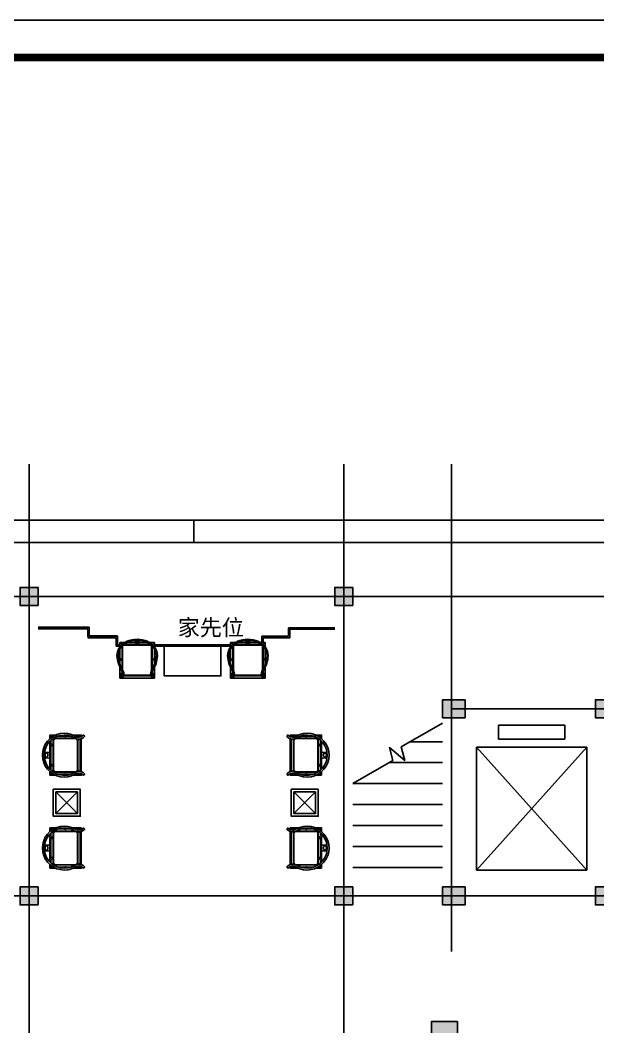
# Model space of a CAD drawing. Extents: x 26028 to 151035, y 9392 to 39655.
# Drawn here: x 41761 to 49474, y 25642 to 39092 of the extents above; entities that cross this region are included whole.
import ezdxf

# ---------------------------------------------------------------- set-up
doc = ezdxf.new("R2010")
doc.units = 0
doc.header["$MEASUREMENT"] = 0
doc.linetypes.add('$0$DOTE', pattern=[2.42, 2, -0.2, 0.02, -0.2])
for name, color, linetype in [('$0$A-DOTE', 1, '$0$DOTE'), ('$0$A-STAIR', 2, 'Continuous'), ('$0$A-家具', 251, 'Continuous'), ('$0$A-立面门窗', 133, 'Continuous'), ('$0$EVTR', 2, 'Continuous'), ('$0$PUB_TITLE', 4, 'Continuous'), ('$0$ROOF', 4, 'Continuous'), ('$0$S-COLU', 4, 'Continuous'), ('$1$STAIR', 2, 'Continuous')]:
    doc.layers.add(name, color=color, linetype=linetype)
doc.layers.add('$0$COLU-HATCH', color=251, linetype='Continuous', lineweight=25)

# ---------------------------------------------------------------- blocks, each defined once
blk = doc.blocks.new('$0$fffff')
at = {"layer": '$0$PUB_TITLE'}
blk.add_lwpolyline([(1446051, -574314), (1488055, -574314), (1488055, -544614), (1446051, -544614)], close=True, dxfattribs=at)
at = {"layer": '$0$PUB_TITLE', "const_width": 100}
blk.add_lwpolyline([(1448551, -573814), (1487551, -573814), (1487551, -545114), (1448551, -545114)], close=True, dxfattribs=at)
blk = doc.blocks.new('$0$A$C00294823')
at = {"layer": '$0$A-家具'}
for p, q in [((577, 480, 8115), (97, 480, 8115)), ((97, 480, 8115), (97, 477, 8115)), ((97, 477, 8115), (577, 477, 8115)), ((577, 477, 8115), (577, 480, 8115))]:
    blk.add_line(p, q, dxfattribs=at)
at = {"layer": '$0$A-家具', "elevation": 8115}
for points in [[(33, 24, 0.388075), (41, 142, -1.713285), (632, 142, 0.388075), (640, 24, -1.010163), (620, 4, -0.381875), (609, 158, 1.700219), (64, 158, -0.381875), (53, 4, -1.010163)], [(305, 586, 0.13438), (308, 578, 0.106842), (315, 570, 0.082314), (325, 565, 0.07067), (337, 563, 0.07067), (350, 565, 0.082314), (360, 570, 0.106842), (367, 578, 0.13438), (369, 586, 0.13438), (367, 594, 0.106842), (360, 602, 0.082314), (350, 606, 0.07067), (337, 608, 0.07067), (325, 606, 0.082314), (315, 602, 0.106842), (308, 594, 0.13438)]]:
    blk.add_lwpolyline(points, format="xyb", close=True, dxfattribs=at)
for points in [[(80, 532), (25, 532)], [(25, 532), (25, 444)], [(67, 516), (41, 516)], [(41, 516), (41, 476)], [(153, 516), (103, 516)], [(136, 532), (119, 532)], [(510, 532), (163, 532)], [(490, 516), (184, 516)], [(570, 516), (520, 516)], [(554, 532), (537, 532)], [(537, 532), (554, 532)], [(648, 444), (648, 532), (593, 532)], [(632, 476), (632, 516), (606, 516)], [(41, 408), (41, 307)], [(79, 462), (76, 462), (76, 139)], [(79, 132), (79, 462)], [(595, 462), (598, 462), (598, 141)], [(595, 134), (595, 462)], [(632, 211), (632, 408)], [(25, 174), (25, 49), (51, 49)], [(41, 286), (41, 211)], [(622, 49), (648, 49), (648, 174)], [(41, 142), (41, 65), (57, 65)], [(82, 49), (592, 49)], [(86, 65), (587, 65)], [(616, 65), (632, 65), (632, 142)]]:
    blk.add_lwpolyline(points, dxfattribs=at)
blk.add_lwpolyline([(97, 104), (97, 101), (577, 101), (577, 104)], close=True, dxfattribs=at)
at = {"layer": '$0$A-家具'}
for centre, radius, start, end in [((78, 479, 8115), 20, 231.8071, 61.4893), ((-401, -67, 8115), 804, 44.6083, 48.9268), ((314, 707, 8115), 231, 221.995, 236.4657), ((180, 505, 8115), 11.2, 214.5001, 61.6758), ((130, 575, 8115), 164, 345.0014, 14.9986), ((543, 575, 8115), 164, 165.0014, 194.9986), ((493, 505, 8115), 11.2, 118.3242, 325.4999), ((359, 707, 8115), 231, 303.5343, 318.005), ((1075, -67, 8115), 804, 131.0732, 135.3917), ((595, 479, 8115), 20, 118.5107, 308.1929), ((25, 410, 8115), 103, 270.1864, 277.1527), ((25, 388, 8115), 103, 270.7128, 277.1527), ((37, 297, 8115), 11.2, 270, 102.9025), ((-1, 280, 8115), 103, 299.0251, 304.6884), ((63, 185, 8115), 11.2, 297.5358, 130.4383), ((9, 260, 8115), 103, 298.3843, 304.6884), ((611, 185, 8115), 11.2, 49.5617, 242.4642), ((664, 260, 8115), 103, 235.3116, 241.6157), ((674, 280, 8115), 103, 235.3116, 240.9749), ((636, 297, 8115), 11.2, 77.0975, 270), ((649, 410, 8115), 103, 262.8473, 269.8136), ((649, 388, 8115), 103, 262.8473, 269.2872), ((78, 102, 8115), 20, 299.7819, 75.6697), ((595, 102, 8115), 20, 104.3303, 240.2181), ((595, 102, 8115), 20, 335.7872, 8.7611)]:
    blk.add_arc(centre, radius, start, end, dxfattribs=at)
blk = doc.blocks.new('$0$A$C081c4234')
at = {"layer": '$0$COLU-HATCH', "transparency": 33554687}
for points in [[(-11200, -240), (-11200, 0), (-11440, 0), (-11440, -240)], [(-7000, -240), (-7000, 0), (-7240, 0), (-7240, -240)], [(-5500, -1500), (-5800, -1500), (-5800, -1740), (-5500, -1740)], [(-3460, -1500), (-3760, -1500), (-3760, -1740), (-3460, -1740)], [(-11200, -4240), (-11200, -4000), (-11440, -4000), (-11440, -4240)], [(-7000, -4240), (-7000, -4000), (-7240, -4000), (-7240, -4240)], [(-5500, -4000), (-5800, -4000), (-5800, -4240), (-5500, -4240)], [(-3460, -4000), (-3760, -4000), (-3760, -4240), (-3460, -4240)], [(-5600, -5800), (-5950, -5800), (-5950, -6040), (-5600, -6040)]]:
    blk.add_hatch(color=256, dxfattribs=at).paths.add_polyline_path(points, flags=0)
at = {"layer": '$0$S-COLU'}
for points in [[(-11200, -240), (-11200, 0), (-11440, 0), (-11440, -240)], [(-7000, -240), (-7000, 0), (-7240, 0), (-7240, -240)], [(-5500, -1500), (-5800, -1500), (-5800, -1740), (-5500, -1740)], [(-3460, -1500), (-3760, -1500), (-3760, -1740), (-3460, -1740)], [(-11200, -4240), (-11200, -4000), (-11440, -4000), (-11440, -4240)], [(-7000, -4240), (-7000, -4000), (-7240, -4000), (-7240, -4240)], [(-5500, -4000), (-5800, -4000), (-5800, -4240), (-5500, -4240)], [(-3460, -4000), (-3760, -4000), (-3760, -4240), (-3460, -4240)], [(-5600, -5800), (-5950, -5800), (-5950, -6040), (-5600, -6040)]]:
    blk.add_lwpolyline(points, close=True, dxfattribs=at)

msp = doc.modelspace()

# ---------------------------------------------------------------- linework, layer by layer
at = {"layer": '$0$A-DOTE', "linetype": '$0$DOTE'}
for p, q in [((41881, 33158), (41881, 15743)), ((46081, 33158), (46081, 15743)), ((47521, 33158), (47521, 26647)), ((33374, 31392), (55234, 31392)), ((47522, 29892), (55234, 29892)), ((33374, 27392), (55234, 27392))]:
    msp.add_line(p, q, dxfattribs=at)
at = {"layer": '$0$A-STAIR'}
msp.add_line((44081, 32112), (44081, 32412), dxfattribs=at)
for points in [[(54101, 27392), (54101, 32412), (34061, 32412), (34061, 19272)], [(53801, 27392), (53801, 32112), (34361, 32112), (34361, 19272)]]:
    msp.add_lwpolyline(points, dxfattribs=at)
at = {"layer": '$0$A-家具'}
for p, q in [((42682, 30980), (42001, 30980)), ((42663, 30961), (42001, 30961)), ((42663, 30961), (42663, 30848)), ((42682, 30980), (42682, 30867)), ((45343, 30974), (45343, 30860)), ((45961, 30974), (45343, 30974)), ((45362, 30955), (45362, 30841)), ((45961, 30955), (45362, 30955)), ((42663, 30848), (43042, 30848)), ((42663, 30841), (43042, 30841)), ((42682, 30867), (43061, 30867)), ((42682, 30860), (43061, 30860)), ((43042, 30841), (43042, 30728)), ((43061, 30860), (43061, 30747)), ((43298, 30804), (43298, 30767)), ((43307, 30804), (43307, 30767)), ((43341, 30804), (43341, 30767)), ((43350, 30804), (43350, 30767)), ((44775, 30804), (44775, 30767)), ((44785, 30804), (44785, 30767)), ((44818, 30804), (44818, 30767)), ((44828, 30804), (44828, 30767)), ((45343, 30860), (44989, 30860)), ((44989, 30860), (44989, 30779)), ((45362, 30841), (45008, 30841)), ((45008, 30841), (45008, 30779)), ((43042, 30728), (43092, 30728)), ((43061, 30747), (43092, 30747)), ((43092, 30779), (43092, 30566)), ((43092, 30779), (43122, 30749)), ((43158, 30779), (43092, 30779)), ((43122, 30730), (43122, 30423)), ((43130, 30738), (43130, 30411)), ((43324, 30741), (43133, 30741)), ((43324, 30749), (43142, 30749)), ((43298, 30779), (43191, 30779)), ((43298, 30767), (43350, 30767)), ((43307, 30793), (43341, 30793)), ((43307, 30787), (43341, 30787)), ((43307, 30774), (43341, 30774)), ((43309, 30787), (43339, 30787)), ((43309, 30787), (43309, 30775)), ((43309, 30775), (43339, 30775)), ((43506, 30749), (43324, 30749)), ((43515, 30741), (43324, 30741)), ((43339, 30787), (43339, 30775)), ((43457, 30779), (43350, 30779)), ((43555, 30779), (43490, 30779)), ((43517, 30409), (43517, 30739)), ((43525, 30421), (43525, 30731)), ((43555, 30779), (43527, 30751)), ((43555, 30566), (43555, 30779)), ((43555, 30747), (44570, 30747)), ((43555, 30728), (44570, 30728)), ((44570, 30566), (44570, 30779)), ((44570, 30779), (44636, 30779)), ((44570, 30779), (44599, 30751)), ((44601, 30421), (44601, 30731)), ((44608, 30409), (44608, 30739)), ((44611, 30741), (44802, 30741)), ((44620, 30749), (44802, 30749)), ((44669, 30779), (44775, 30779)), ((44828, 30767), (44775, 30767)), ((44818, 30793), (44785, 30793)), ((44818, 30787), (44785, 30787)), ((44818, 30774), (44785, 30774)), ((44817, 30787), (44787, 30787)), ((44787, 30787), (44787, 30775)), ((44817, 30775), (44787, 30775)), ((44802, 30749), (44984, 30749)), ((44802, 30741), (44993, 30741)), ((44817, 30787), (44817, 30775)), ((44828, 30779), (44934, 30779)), ((44967, 30779), (45034, 30779)), ((44996, 30738), (44996, 30411)), ((45034, 30779), (45004, 30749)), ((45004, 30730), (45004, 30423)), ((45034, 30779), (45034, 30566)), ((43092, 30557), (43092, 30486)), ((43555, 30483), (43555, 30557)), ((44570, 30483), (44570, 30557)), ((45034, 30557), (45034, 30486)), ((43092, 30447), (43092, 30301)), ((43555, 30301), (43555, 30445)), ((44570, 30301), (44570, 30445)), ((45034, 30447), (45034, 30301)), ((43109, 30318), (43092, 30301)), ((43092, 30301), (43555, 30301)), ((43122, 30331), (43121, 30330)), ((43122, 30392), (43122, 30365)), ((43122, 30351), (43122, 30331)), ((43122, 30331), (43125, 30331)), ((43129, 30364), (43128, 30349)), ((43130, 30339), (43130, 30339)), ((43144, 30331), (43504, 30331)), ((43145, 30339), (43503, 30339)), ((43520, 30349), (43520, 30364)), ((43522, 30331), (43525, 30331)), ((43525, 30365), (43525, 30390)), ((43525, 30331), (43525, 30351)), ((43525, 30331), (43526, 30330)), ((43539, 30317), (43555, 30301)), ((44587, 30317), (44570, 30301)), ((45034, 30301), (44570, 30301)), ((44601, 30331), (44600, 30330)), ((44601, 30365), (44601, 30390)), ((44601, 30331), (44601, 30351)), ((44603, 30331), (44601, 30331)), ((44606, 30349), (44605, 30364)), ((44982, 30331), (44622, 30331)), ((44981, 30339), (44623, 30339)), ((44996, 30339), (44996, 30339)), ((44997, 30364), (44997, 30349)), ((45004, 30331), (45000, 30331)), ((45004, 30392), (45004, 30365)), ((45004, 30351), (45004, 30331)), ((45004, 30331), (45004, 30330)), ((45017, 30318), (45034, 30301)), ((42239, 28492), (42527, 28780)), ((42239, 28780), (42527, 28492)), ((45705, 28492), (45417, 28780)), ((45705, 28780), (45417, 28492))]:
    msp.add_line(p, q, dxfattribs=at)
for points in [[(43685, 30728), (43685, 30330), (44441, 30330), (44441, 30728)], [(42203, 28816), (42563, 28816), (42563, 28456), (42203, 28456), (42203, 28816)], [(45741, 28816), (45381, 28816), (45381, 28456), (45741, 28456), (45741, 28816)]]:
    msp.add_lwpolyline(points, dxfattribs=at)
for points in [[(42239, 28780), (42527, 28780), (42527, 28492), (42239, 28492)], [(45705, 28780), (45417, 28780), (45417, 28492), (45705, 28492)]]:
    msp.add_lwpolyline(points, close=True, dxfattribs=at)
for centre, radius, start, end in [((43321, 30468), 352, 89.447, 112.655), ((43321, 30468), 337, 89.447, 112.655), ((43327, 30468), 352, 67.345, 90.553), ((43327, 30468), 337, 67.345, 90.553), ((44798, 30468), 352, 89.447, 112.655), ((44798, 30468), 337, 89.447, 112.655), ((44805, 30468), 352, 67.345, 90.553), ((44805, 30468), 337, 67.345, 90.553), ((43271, 30592), 218, 113.2311, 178.4735), ((43271, 30592), 203, 113.2311, 178.2963), ((43377, 30592), 203, 1.7037, 66.7689), ((43377, 30592), 218, 1.5265, 66.7689), ((44749, 30592), 218, 113.2311, 178.4735), ((44749, 30592), 203, 113.2311, 178.2963), ((44855, 30592), 203, 1.7037, 66.7689), ((44855, 30592), 218, 1.5265, 66.7689), ((43453, 30621), 400, 183.2695, 212.6445), ((43453, 30621), 385, 183.3645, 212.6445), ((43096, 30611), 44.7, 234.8822, 259.4997), ((43093, 30600), 42.4, 240.6137, 265.4227), ((43083, 30533), 34.7, 24.0408, 82.3568), ((43075, 30514), 45.3, 36.6716, 72.2373), ((43113, 30543), 1.58, 229.0306, 334.8623), ((43111, 30545), 4.64, 321.198, 20.9653), ((43106, 30542), 10.2, 28.6839, 29.1949), ((43195, 30621), 385, 327.3555, 356.6355), ((43195, 30621), 400, 327.3555, 356.7305), ((43564, 30533), 34.7, 97.6432, 155.9592), ((43541, 30542), 10.2, 150.8051, 151.3161), ((43537, 30545), 4.64, 159.0347, 218.802), ((43534, 30543), 1.58, 205.1377, 310.9694), ((43572, 30514), 45.3, 107.7627, 143.3284), ((43555, 30600), 42.4, 274.5773, 299.3863), ((43551, 30611), 44.7, 280.5003, 305.1178), ((44930, 30621), 400, 183.2695, 212.6445), ((44930, 30621), 385, 183.3645, 212.6445), ((44574, 30611), 44.7, 234.8822, 259.4997), ((44571, 30600), 42.4, 240.6137, 265.4227), ((44562, 30533), 34.7, 24.0408, 82.3568), ((44554, 30514), 45.3, 36.6716, 72.2373), ((44591, 30543), 1.58, 229.0306, 334.8623), ((44585, 30542), 10.2, 28.6839, 29.1949), ((44589, 30545), 4.64, 321.198, 20.9653), ((44673, 30621), 385, 327.3555, 356.6355), ((44673, 30621), 400, 327.3555, 356.7305), ((45043, 30533), 34.7, 97.6432, 155.9592), ((45015, 30545), 4.64, 159.0347, 218.802), ((45020, 30542), 10.2, 150.8051, 151.3161), ((45013, 30543), 1.58, 205.1377, 310.9694), ((45050, 30514), 45.3, 107.7627, 143.3284), ((45033, 30600), 42.4, 274.5773, 299.3863), ((45030, 30611), 44.7, 280.5003, 305.1178), ((43024, 30350), 107, 351.5701, 30.9781), ((43024, 30350), 122, 350.9865, 30.9781), ((43624, 30350), 122, 149.0219, 189.0135), ((43624, 30350), 107, 149.0219, 188.4314), ((44501, 30350), 107, 351.5686, 30.9781), ((44501, 30350), 122, 350.9865, 30.9781), ((45102, 30350), 122, 149.0219, 189.0135), ((45102, 30350), 107, 149.0219, 188.4299), ((43121, 30340), 25.2, 71.7741, 339.294), ((43121, 30341), 10.6, 47.0012, 322.4619), ((43528, 30340), 25.2, 199.8809, 106.4871), ((43527, 30341), 10.6, 216.816, 132.1842), ((44598, 30340), 25.2, 73.5129, 340.1191), ((44599, 30341), 10.6, 47.8158, 323.184), ((45005, 30340), 25.2, 200.706, 108.2259), ((45005, 30341), 10.6, 217.5381, 132.9988)]:
    msp.add_arc(centre, radius, start, end, dxfattribs=at)
at = {"layer": '$0$EVTR'}
for p, q in [((48148, 29673), (48148, 29485)), ((49032, 29673), (48148, 29673)), ((49032, 29485), (49032, 29673)), ((48148, 29485), (49032, 29485)), ((47853, 29378), (47853, 27735)), ((49327, 29378), (47853, 29378)), ((47853, 29378), (49327, 27735)), ((47853, 27735), (49327, 29378)), ((49327, 27735), (49327, 29378)), ((47853, 27735), (49327, 27735))]:
    msp.add_line(p, q, dxfattribs=at)
at = {"layer": '$1$STAIR'}
for p, q in [((47401, 29452), (46971, 29452)), ((47401, 29172), (46686, 29172)), ((47401, 28892), (46201, 28892)), ((47401, 28612), (46201, 28612)), ((47401, 28332), (46201, 28332)), ((47401, 28052), (46201, 28052)), ((47401, 27772), (46201, 27772))]:
    msp.add_line(p, q, dxfattribs=at)
msp.add_lwpolyline([(46201, 28892), (46737, 29201), (46691, 29374), (46897, 29201), (46849, 29381), (47401, 29700)], dxfattribs=at)

# ---------------------------------------------------------------- block references
at = {"layer": '$0$A-家具', "yscale": 0.864, "zscale": 0.864}
for p, xscale, rotation in [((42619, 28981, -7011), 0.864, 90), ((45325, 28981, -7011), -0.864, 270), ((42619, 27740, -7011), 0.864, 90), ((45325, 27740, -7011), -0.864, 270)]:
    msp.add_blockref('$0$A$C00294823', p, dxfattribs=dict(at, xscale=xscale, rotation=rotation))
at = {"layer": '$0$A-立面门窗'}
msp.add_blockref('$0$fffff', (-1420023, 583706), dxfattribs=at)
at = {"layer": '$0$ROOF'}
msp.add_blockref('$0$A$C081c4234', (53201, 31512), dxfattribs=at)

# ---------------------------------------------------------------- texts
at = {"layer": '$0$A-家具', "insert": (43865, 30844), "char_height": 216, "width": 1496.84, "attachment_point": 7}
msp.add_mtext('{\\fFZLanTingHeiS-UL-GB|b0|i0|c134|p2;家先位}', dxfattribs=at)

doc.saveas('drawing.dxf')
